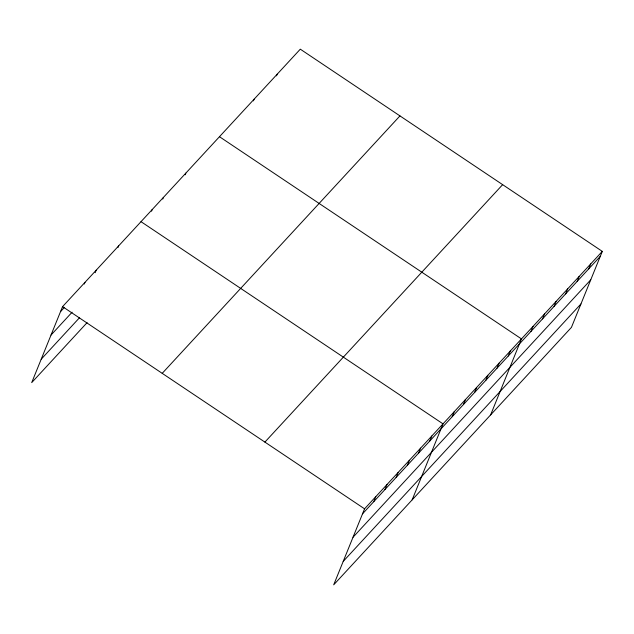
<?xml version="1.0" encoding="UTF-8"?>
<svg xmlns="http://www.w3.org/2000/svg" width="634" height="634" viewBox="0 0 634 634"><rect width="100%" height="100%" fill="white"/><g stroke="black" fill="none" stroke-linecap="round" stroke-linejoin="round"><path stroke-width="0.95" d="M602.3 251.381L364.558 508.825L333.698 584.825L571.44 327.374L602.3 251.381L300.302 49.175L62.56 306.626L31.7 382.619L87.08 322.651M84.298 284.016L84.972 282.352M95.171 272.707L96.186 270.211M117.924 247.609L118.598 245.937M151.542 211.193L152.223 209.529M162.756 199.06L163.429 197.396M185.168 174.786L185.841 173.122M253.434 100.861L254.107 99.197M276.527 75.85L277.201 74.186M373.735 501.684L375.764 496.691M384.949 489.551L386.978 484.55M396.155 477.41L398.184 472.417M407.361 465.277L409.39 460.276M418.567 453.136L420.596 448.143M429.781 441.002L431.809 436.01M412.155 499.861L443.015 423.869L141.01 221.67M452.193 416.728L454.221 411.735M463.399 404.595L465.427 399.594M474.612 392.454L476.633 387.461M485.818 380.321L487.847 375.32M497.024 368.18L499.053 363.187M508.23 356.046L510.259 351.046M490.613 414.905L521.465 338.913L219.467 136.706M530.991 331.4L533.012 326.407M542.538 318.902L544.566 313.901M554.084 306.396L556.113 301.396M565.631 293.891L567.66 288.898M577.178 281.385L579.207 276.392M588.724 268.879L590.753 263.887M60.531 311.619L64.486 307.332M51.013 335.045L72.11 312.205M41.218 359.193L79.456 317.785M162.217 373.347L399.959 115.903M264.901 442.096L502.643 184.653M362.529 513.825L600.271 256.374M353.019 537.252L590.761 279.808M343.216 561.391L580.958 303.948M62.56 306.626L364.558 508.825"/></g></svg>
